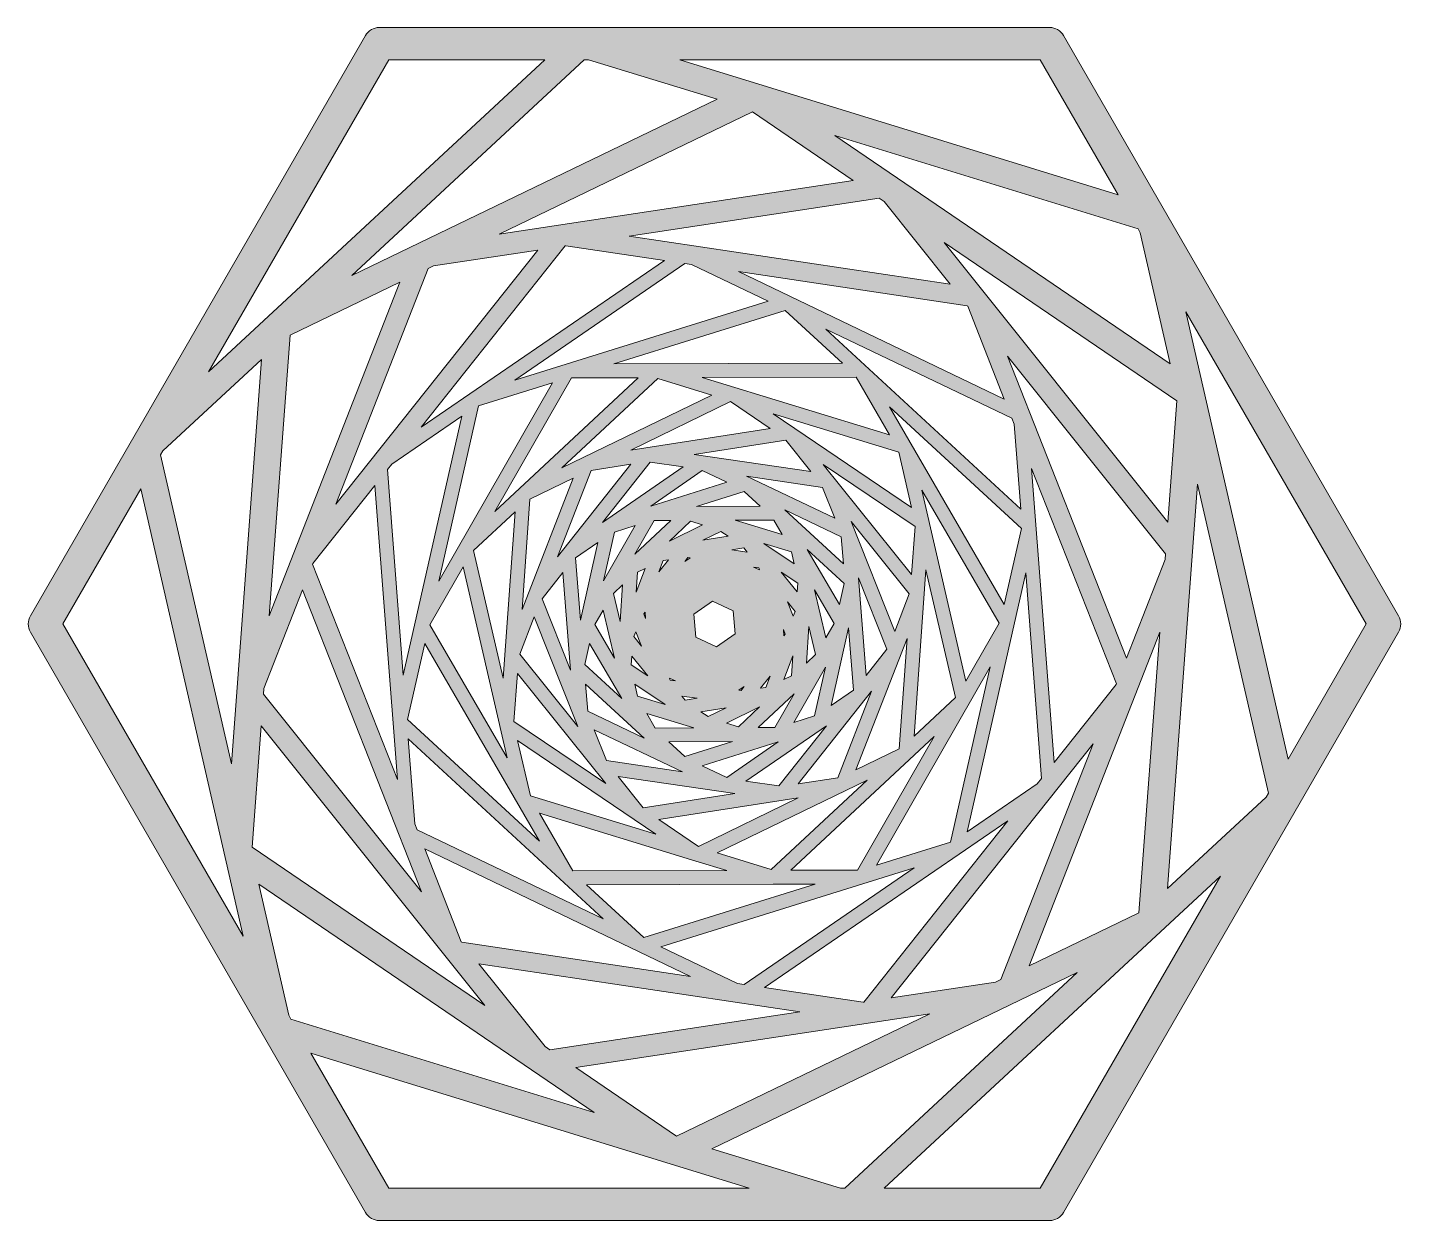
# Model space of a CAD drawing. Header units: inches. Extents: x 0.06 to 7.16, y 0.06 to 6.23.
import ezdxf

# ---------------------------------------------------------------- set-up
doc = ezdxf.new("R2010")
doc.units = ezdxf.units.IN
doc.header["$MEASUREMENT"] = 0
doc.layers.add('Layer 1', color=7, linetype='Continuous')

# ---------------------------------------------------------------- blocks, each defined once
blk = doc.blocks.new('block 2')
at = {"layer": 'Layer 1', "true_color": 0xffffff}
h = blk.add_hatch(color=7, dxfattribs=at)
h.dxf.hatch_style = 2
edge = h.paths.add_edge_path()
edge.add_spline(control_points=[(7.1499, 3.1826), (7.1499, 3.1826), (5.4166, 6.1848), (5.4166, 6.1848), (5.4017, 6.2106), (5.3742, 6.2265), (5.3444, 6.2265), (5.3444, 6.2265), (1.8778, 6.2265), (1.8778, 6.2265), (1.848, 6.2265), (1.8205, 6.2106), (1.8056, 6.1848), (1.8056, 6.1848), (0.0723, 3.1826), (0.0723, 3.1826), (0.0574, 3.1568), (0.0574, 3.125), (0.0723, 3.0992), (0.0723, 3.0992), (1.8056, 0.097), (1.8056, 0.097), (1.8205, 0.0712), (1.848, 0.0553), (1.8778, 0.0553), (1.8778, 0.0553), (5.3444, 0.0553), (5.3444, 0.0553), (5.3742, 0.0553), (5.4017, 0.0712), (5.4166, 0.097), (5.4166, 0.097), (7.1499, 3.0992), (7.1499, 3.0992), (7.1648, 3.125), (7.1648, 3.1568), (7.1499, 3.1826)], knot_values=[0, 0, 0, 0, 1, 1, 1, 2, 2, 2, 3, 3, 3, 4, 4, 4, 5, 5, 5, 6, 6, 6, 7, 7, 7, 8, 8, 8, 9, 9, 9, 10, 10, 10, 11, 11, 11, 12, 12, 12, 12], degree=3, periodic=1)
h.paths.add_polyline_path([(6.4648, 2.2459), (5.9551, 1.7726), (6.1103, 3.8646), (6.476, 2.2652)])
h.paths.add_polyline_path([(4.2629, 0.222), (3.5981, 0.4268), (5.4874, 1.3384), (4.2852, 0.222)])
h.paths.add_polyline_path([(1.4091, 1.117), (1.2541, 1.7951), (2.9883, 0.6146), (1.4203, 1.0977)])
h.paths.add_polyline_path([(0.7574, 4.0359), (1.2671, 4.5092), (1.1119, 2.4172), (0.7462, 4.0166)])
h.paths.add_polyline_path([(2.9593, 6.0598), (3.6241, 5.855), (1.7348, 4.9434), (2.937, 6.0598)])
h.paths.add_polyline_path([(4.4879, 5.3263), (4.8295, 4.8988), (3.1692, 5.1466), (4.4632, 5.3431)])
h.paths.add_polyline_path([(5.9421, 3.4743), (5.7427, 2.9647), (5.1271, 4.5265), (5.9443, 3.5041)])
h.paths.add_polyline_path([(5.0654, 1.2889), (4.5243, 1.2068), (5.5691, 2.5208), (5.0922, 1.3019)])
h.paths.add_polyline_path([(2.7344, 0.9555), (2.3927, 1.3829), (4.053, 1.1352), (2.7591, 0.9387)])
h.paths.add_polyline_path([(1.2801, 2.8075), (1.4795, 3.3171), (2.0951, 1.7553), (1.2779, 2.7777)])
h.paths.add_polyline_path([(2.8427, 5.097), (3.3528, 5.0209), (2.094, 4.1593), (2.8391, 5.0965)])
h.paths.add_polyline_path([(4.921, 4.7844), (5.1101, 4.3046), (3.7345, 4.9639), (4.9187, 4.7872)])
h.paths.add_polyline_path([(5.6894, 2.8283), (5.3684, 2.4246), (5.2516, 3.9456), (5.6907, 2.8317)])
h.paths.add_polyline_path([(4.3795, 1.1848), (3.8694, 1.2609), (5.1282, 2.1225), (4.3831, 1.1853)])
h.paths.add_polyline_path([(2.3013, 1.4974), (2.1121, 1.9772), (3.4878, 1.3178), (2.3035, 1.4945)])
h.paths.add_polyline_path([(1.9413, 3.9672), (2.3039, 4.2154), (2.0015, 2.877), (1.9199, 3.9403)])
h.paths.add_polyline_path([(3.4918, 5.0002), (3.8881, 4.8102), (2.5778, 4.4029), (3.4578, 5.0052)])
h.paths.add_polyline_path([(5.1617, 4.1738), (5.1953, 3.7357), (4.1874, 4.6668), (5.149, 4.2059)])
h.paths.add_polyline_path([(5.2809, 2.3145), (4.9183, 2.0664), (5.2207, 3.4048), (5.3024, 2.3415)])
h.paths.add_polyline_path([(3.7304, 1.2816), (3.3341, 1.4716), (4.6445, 1.8789), (3.7644, 1.2765)])
h.paths.add_polyline_path([(4.9118, 2.846), (4.6835, 3.8329), (5.0832, 3.1447)])
h.paths.add_polyline_path([(4.6306, 3.3972), (4.1736, 3.9659), (4.6483, 3.6446)])
h.paths.add_polyline_path([(4.3297, 2.7987), (4.2143, 2.7193), (4.3041, 3.1217)])
h.paths.add_polyline_path([(2.8925, 3.4831), (3.0079, 3.5625), (2.9181, 3.1601)])
h.paths.add_polyline_path([(3.5043, 3.1911), (3.6012, 3.2585), (3.708, 3.2083), (3.7179, 3.0907), (3.6211, 3.0233), (3.5142, 3.0735)])
h.paths.add_polyline_path([(3.8135, 3.4355), (3.8399, 3.4317), (3.8442, 3.421)])
h.paths.add_polyline_path([(3.4087, 2.8463), (3.3823, 2.8501), (3.378, 2.8608)])
h.paths.add_polyline_path([(3.7371, 2.799), (3.7651, 2.8183), (3.7486, 2.7973)])
h.paths.add_polyline_path([(3.9702, 3.0791), (3.9675, 3.1129), (3.9774, 3.0882)])
h.paths.add_polyline_path([(3.7007, 3.5247), (3.7628, 3.5345), (3.7798, 3.5133)])
h.paths.add_polyline_path([(3.4851, 3.4828), (3.4572, 3.4635), (3.4736, 3.4844)])
h.paths.add_polyline_path([(3.252, 3.2027), (3.2548, 3.1689), (3.2449, 3.1936)])
h.paths.add_polyline_path([(3.5215, 2.7571), (3.4595, 2.7473), (3.4424, 2.7684)])
h.paths.add_polyline_path([(3.8493, 2.8086), (3.8987, 2.8714), (3.8761, 2.8128)])
h.paths.add_polyline_path([(4.018, 3.181), (3.9883, 3.2552), (4.0278, 3.2064)])
h.paths.add_polyline_path([(3.5512, 3.5743), (3.6442, 3.6198), (3.6813, 3.5948)])
h.paths.add_polyline_path([(3.3729, 3.4732), (3.3235, 3.4104), (3.3461, 3.469)])
h.paths.add_polyline_path([(3.2042, 3.1008), (3.2339, 3.0266), (3.1945, 3.0754)])
h.paths.add_polyline_path([(3.671, 2.7074), (3.5781, 2.662), (3.5409, 2.687)])
h.paths.add_polyline_path([(3.9691, 2.8532), (4.0164, 2.976), (4.0093, 2.8728)])
h.paths.add_polyline_path([(4.0393, 3.3071), (3.9566, 3.4095), (4.0423, 3.3517)])
h.paths.add_polyline_path([(3.378, 3.57), (3.4868, 3.6721), (3.5485, 3.6534)])
h.paths.add_polyline_path([(3.2531, 3.4286), (3.2058, 3.3058), (3.2129, 3.409)])
h.paths.add_polyline_path([(3.183, 2.9747), (3.2657, 2.8723), (3.1799, 2.9301)])
h.paths.add_polyline_path([(3.8442, 2.7117), (3.7354, 2.6097), (3.6737, 2.6284)])
h.paths.add_polyline_path([(4.0863, 2.9388), (4.0993, 3.1282), (4.1333, 2.983)])
h.paths.add_polyline_path([(4.0237, 3.4513), (3.8662, 3.5573), (4.009, 3.5142)])
h.paths.add_polyline_path([(3.1992, 3.5014), (3.2987, 3.6757), (3.3855, 3.6761)])
h.paths.add_polyline_path([(3.136, 3.343), (3.1229, 3.1535), (3.0889, 3.2988)])
h.paths.add_polyline_path([(3.1985, 2.8305), (3.356, 2.7244), (3.2132, 2.7676)])
h.paths.add_polyline_path([(4.023, 2.7804), (3.9235, 2.6061), (3.8367, 2.6057)])
h.paths.add_polyline_path([(4.1874, 3.0687), (4.1292, 3.3174), (4.2305, 3.1441)])
h.paths.add_polyline_path([(3.9618, 3.6039), (3.7174, 3.6778), (3.918, 3.6788)])
h.paths.add_polyline_path([(3.0376, 3.3637), (3.0939, 3.6162), (3.2007, 3.6497)])
h.paths.add_polyline_path([(3.0348, 3.2131), (3.093, 2.9644), (2.9918, 3.1377)])
h.paths.add_polyline_path([(3.2604, 2.6779), (3.5049, 2.604), (3.3042, 2.6029)])
h.paths.add_polyline_path([(4.1847, 2.918), (4.1283, 2.6656), (4.0215, 2.6321)])
h.paths.add_polyline_path([(4.2569, 3.2419), (4.0909, 3.5262), (4.2813, 3.3512)])
h.paths.add_polyline_path([(3.8465, 3.7507), (3.5173, 3.749), (3.7641, 3.8264)])
h.paths.add_polyline_path([(2.9653, 3.0399), (3.1314, 2.7556), (2.9409, 2.9306)])
h.paths.add_polyline_path([(3.3757, 2.5311), (3.705, 2.5328), (3.4581, 2.4553)])
h.paths.add_polyline_path([(3.9743, 3.7314), (4.2668, 3.5922), (4.2778, 3.4524)])
h.paths.add_polyline_path([(3.6747, 3.8741), (3.2813, 3.7507), (3.5481, 3.9343)])
h.paths.add_polyline_path([(2.9444, 2.8293), (3.2479, 2.5504), (2.9555, 2.6896)])
h.paths.add_polyline_path([(3.5476, 2.4077), (3.9409, 2.5311), (3.6741, 2.3475)])
h.paths.add_polyline_path([(3.777, 3.9054), (4.1701, 3.8477), (4.2336, 3.6879)])
h.paths.add_polyline_path([(3.032, 3.6667), (3.2785, 3.9784), (3.4486, 3.9535)])
h.paths.add_polyline_path([(2.8261, 3.4065), (2.8661, 2.9023), (2.7195, 3.2716)])
h.paths.add_polyline_path([(2.9886, 2.5938), (3.4453, 2.3764), (3.0521, 2.4341)])
h.paths.add_polyline_path([(4.1902, 2.615), (3.9437, 2.3033), (3.7736, 2.3283)])
h.paths.add_polyline_path([(4.3961, 2.8753), (4.3561, 3.3795), (4.5028, 3.0102)])
h.paths.add_polyline_path([(3.5057, 4.0181), (3.9801, 4.0914), (4.1102, 3.9295)])
h.paths.add_polyline_path([(2.7987, 3.4882), (2.9724, 3.9357), (3.1777, 3.9675)])
h.paths.add_polyline_path([(2.6786, 3.1788), (2.9041, 2.611), (2.6034, 2.9852)])
h.paths.add_polyline_path([(3.7166, 2.2637), (3.2421, 2.1904), (3.112, 2.3523)])
h.paths.add_polyline_path([(4.4235, 2.7936), (4.2498, 2.346), (4.0445, 2.3143)])
h.paths.add_polyline_path([(4.5436, 3.1029), (4.3181, 3.6708), (4.6188, 3.2966)])
h.paths.add_polyline_path([(3.1779, 4.0406), (3.6935, 4.291), (3.8988, 4.1519)])
h.paths.add_polyline_path([(2.6154, 3.2155), (2.6563, 3.7873), (2.8794, 3.8956)])
h.paths.add_polyline_path([(2.5917, 2.8845), (3.0486, 2.3159), (2.5739, 2.6372)])
h.paths.add_polyline_path([(4.0444, 2.2412), (3.5288, 1.9908), (3.3234, 2.1298)])
h.paths.add_polyline_path([(4.6069, 3.0663), (4.5659, 2.4945), (4.3429, 2.3862)])
h.paths.add_polyline_path([(3.9153, 4.228), (4.5638, 4.0301), (4.6299, 3.7443)])
h.paths.add_polyline_path([(2.8218, 3.9479), (3.3174, 4.4105), (3.598, 4.3249)])
h.paths.add_polyline_path([(2.5176, 2.8608), (2.3647, 3.5213), (2.5792, 3.7215)])
h.paths.add_polyline_path([(3.3069, 2.0538), (2.6585, 2.2517), (2.5923, 2.5375)])
h.paths.add_polyline_path([(4.4004, 2.3339), (3.9048, 1.8713), (3.6243, 1.9569)])
h.paths.add_polyline_path([(4.7047, 3.421), (4.8575, 2.7605), (4.6431, 2.5603)])
h.paths.add_polyline_path([(3.548, 4.4156), (4.3439, 4.4177), (4.5168, 4.1199)])
h.paths.add_polyline_path([(2.4756, 3.7236), (2.8718, 4.4139), (3.2161, 4.4148)])
h.paths.add_polyline_path([(2.3104, 3.4358), (2.5387, 2.4488), (2.139, 3.1371)])
edge = h.paths.add_edge_path()
edge.add_spline(control_points=[(3.5153, 1.9147), (3.5153, 1.9147), (3.5153, 1.9147), (3.5153, 1.9147), (3.5153, 1.9147), (3.6743, 1.8661), (3.6743, 1.8661), (3.6743, 1.8661), (2.8783, 1.8641), (2.8783, 1.8641), (2.8783, 1.8641), (2.7054, 2.1619), (2.7054, 2.1619), (2.7054, 2.1619), (3.5153, 1.9147), (3.5153, 1.9147)], knot_values=[0, 0, 0, 0, 1, 1, 1, 2, 2, 2, 3, 3, 3, 4, 4, 4, 5, 5, 5, 5], degree=3, periodic=1)
h.paths.add_polyline_path([(4.7467, 2.5582), (4.3505, 1.8679), (4.0061, 1.867)])
h.paths.add_polyline_path([(5.0368, 2.9188), (4.8322, 2.0129), (4.4485, 1.8936)])
h.paths.add_polyline_path([(5.11, 3.2424), (4.5163, 4.2646), (5.1985, 3.6344)])
h.paths.add_polyline_path([(3.0906, 4.4867), (3.9774, 4.7624), (4.2726, 4.4897)])
h.paths.add_polyline_path([(2.1854, 3.363), (2.39, 4.2689), (2.7737, 4.3882)])
h.paths.add_polyline_path([(2.1123, 3.0393), (2.7059, 2.0172), (2.0237, 2.6474)])
edge = h.paths.add_edge_path()
edge.add_spline(control_points=[(3.9142, 1.7945), (3.9142, 1.7945), (3.9142, 1.7945), (3.9142, 1.7945), (3.9142, 1.7945), (3.9143, 1.7945), (3.9143, 1.7945), (3.9143, 1.7945), (4.1316, 1.7951), (4.1316, 1.7951), (4.1316, 1.7951), (3.2448, 1.5194), (3.2448, 1.5194), (3.2448, 1.5194), (2.9496, 1.7921), (2.9496, 1.7921), (2.9496, 1.7921), (3.9142, 1.7945), (3.9142, 1.7945)], knot_values=[0, 0, 0, 0, 1, 1, 1, 2, 2, 2, 3, 3, 3, 4, 4, 4, 5, 5, 5, 6, 6, 6, 6], degree=3, periodic=1)
h.paths.add_polyline_path([(3.0349, 1.615), (2.0732, 2.0759), (2.0606, 2.108), (2.0269, 2.5461)])
h.paths.add_polyline_path([(1.8538, 3.8572), (1.9706, 2.3362), (1.5315, 3.4501), (1.5328, 3.4535)])
h.paths.add_polyline_path([(1.6532, 3.761), (2.13, 4.9799), (2.1569, 4.9929), (2.6979, 5.075)])
h.paths.add_polyline_path([(1.3081, 3.1838), (1.4158, 4.6353), (1.9829, 4.9089)])
h.paths.add_polyline_path([(1.2658, 2.6149), (2.4224, 1.1679), (1.2192, 1.9869)])
h.paths.add_polyline_path([(4.7254, 1.1249), (3.4146, 0.4925), (2.8941, 0.8468)])
h.paths.add_polyline_path([(5.9142, 3.098), (5.8065, 1.6465), (5.2393, 1.3728)])
h.paths.add_polyline_path([(5.9564, 3.6669), (4.7999, 5.1139), (6.003, 4.2949)])
h.paths.add_polyline_path([(2.4968, 5.1569), (3.8076, 5.7893), (4.3282, 5.435)])
h.paths.add_polyline_path([(4.234, 5.6671), (5.8019, 5.1841), (5.8131, 5.1648), (5.9681, 4.4867)])
h.paths.add_polyline_path([(5.6998, 5.3609), (3.4311, 6.0598), (5.2963, 6.0598)])
h.paths.add_polyline_path([(1.9259, 6.0598), (2.7329, 6.0598), (0.9933, 4.4444)])
h.paths.add_polyline_path([(0.6442, 3.8398), (1.1733, 1.5256), (0.2407, 3.1409)])
h.paths.add_polyline_path([(1.5224, 0.9209), (3.7911, 0.222), (1.9259, 0.222)])
h.paths.add_polyline_path([(5.2963, 0.222), (4.4893, 0.222), (6.229, 1.8373)])
h.paths.add_polyline_path([(6.578, 2.442), (6.049, 4.7562), (6.9816, 3.1409)])
at = {"layer": 'Layer 1', "lineweight": 0}
for points in [[(1.9259, 6.0598), (2.7329, 6.0598), (0.9933, 4.4444), (1.9259, 6.0598)], [(2.9593, 6.0598), (3.6241, 5.855), (1.7348, 4.9434), (2.937, 6.0598), (2.9593, 6.0598)], [(5.6998, 5.3609), (3.4311, 6.0598), (5.2963, 6.0598), (5.6998, 5.3609)], [(2.4968, 5.1569), (3.8076, 5.7893), (4.3282, 5.435), (2.4968, 5.1569)], [(4.234, 5.6671), (5.8019, 5.1841), (5.8131, 5.1648), (5.9681, 4.4867), (4.234, 5.6671)], [(4.4879, 5.3263), (4.8295, 4.8988), (3.1692, 5.1466), (4.4632, 5.3431), (4.4879, 5.3263)], [(1.6532, 3.761), (2.13, 4.9799), (2.1569, 4.9929), (2.6979, 5.075), (1.6532, 3.761)], [(2.8427, 5.097), (3.3528, 5.0209), (2.094, 4.1593), (2.8391, 5.0965), (2.8427, 5.097)], [(5.9564, 3.6669), (4.7999, 5.1139), (6.003, 4.2949), (5.9564, 3.6669)], [(3.4918, 5.0002), (3.8881, 4.8102), (2.5778, 4.4029), (3.4578, 5.0052), (3.4918, 5.0002)], [(1.3081, 3.1838), (1.4158, 4.6353), (1.9829, 4.9089), (1.3081, 3.1838)], [(4.921, 4.7844), (5.1101, 4.3046), (3.7345, 4.9639), (4.9187, 4.7872), (4.921, 4.7844)], [(3.0906, 4.4867), (3.9774, 4.7624), (4.2726, 4.4897), (3.0906, 4.4867)], [(6.578, 2.442), (6.049, 4.7562), (6.9816, 3.1409), (6.578, 2.442)], [(5.1617, 4.1738), (5.1953, 3.7357), (4.1874, 4.6668), (5.149, 4.2059), (5.1617, 4.1738)], [(0.7574, 4.0359), (1.2671, 4.5092), (1.1119, 2.4172), (0.7462, 4.0166), (0.7574, 4.0359)], [(5.9421, 3.4743), (5.7427, 2.9647), (5.1271, 4.5265), (5.9443, 3.5041), (5.9421, 3.4743)], [(2.4756, 3.7236), (2.8718, 4.4139), (3.2161, 4.4148), (2.4756, 3.7236)], [(2.8218, 3.9479), (3.3174, 4.4105), (3.598, 4.3249), (2.8218, 3.9479)], [(3.548, 4.4156), (4.3439, 4.4177), (4.5168, 4.1199), (3.548, 4.4156)], [(2.1854, 3.363), (2.39, 4.2689), (2.7737, 4.3882), (2.1854, 3.363)], [(3.1779, 4.0406), (3.6935, 4.291), (3.8988, 4.1519), (3.1779, 4.0406)], [(5.11, 3.2424), (4.5163, 4.2646), (5.1985, 3.6344), (5.11, 3.2424)], [(1.9413, 3.9672), (2.3039, 4.2154), (2.0015, 2.877), (1.9199, 3.9403), (1.9413, 3.9672)], [(3.9153, 4.228), (4.5638, 4.0301), (4.6299, 3.7443), (3.9153, 4.228)], [(3.5057, 4.0181), (3.9801, 4.0914), (4.1102, 3.9295), (3.5057, 4.0181)], [(2.7987, 3.4882), (2.9724, 3.9357), (3.1777, 3.9675), (2.7987, 3.4882)], [(3.032, 3.6667), (3.2785, 3.9784), (3.4486, 3.9535), (3.032, 3.6667)], [(3.6747, 3.8741), (3.2813, 3.7507), (3.5481, 3.9343), (3.6747, 3.8741)], [(4.6306, 3.3972), (4.1736, 3.9659), (4.6483, 3.6446), (4.6306, 3.3972)], [(5.6894, 2.8283), (5.3684, 2.4246), (5.2516, 3.9456), (5.6907, 2.8317), (5.6894, 2.8283)], [(0.6442, 3.8398), (1.1733, 1.5256), (0.2407, 3.1409), (0.6442, 3.8398)], [(1.8538, 3.8572), (1.9706, 2.3362), (1.5315, 3.4501), (1.5328, 3.4535), (1.8538, 3.8572)], [(2.6154, 3.2155), (2.6563, 3.7873), (2.8794, 3.8956), (2.6154, 3.2155)], [(3.777, 3.9054), (4.1701, 3.8477), (4.2336, 3.6879), (3.777, 3.9054)], [(6.4648, 2.2459), (5.9551, 1.7726), (6.1103, 3.8646), (6.476, 2.2652), (6.4648, 2.2459)], [(3.8465, 3.7507), (3.5173, 3.749), (3.7641, 3.8264), (3.8465, 3.7507)], [(4.9118, 2.846), (4.6835, 3.8329), (5.0832, 3.1447), (4.9118, 2.846)], [(2.5176, 2.8608), (2.3647, 3.5213), (2.5792, 3.7215), (2.5176, 2.8608)], [(3.9743, 3.7314), (4.2668, 3.5922), (4.2778, 3.4524), (3.9743, 3.7314)], [(3.0376, 3.3637), (3.0939, 3.6162), (3.2007, 3.6497), (3.0376, 3.3637)], [(3.1992, 3.5014), (3.2987, 3.6757), (3.3855, 3.6761), (3.1992, 3.5014)], [(3.378, 3.57), (3.4868, 3.6721), (3.5485, 3.6534), (3.378, 3.57)], [(3.9618, 3.6039), (3.7174, 3.6778), (3.918, 3.6788), (3.9618, 3.6039)], [(4.5436, 3.1029), (4.3181, 3.6708), (4.6188, 3.2966), (4.5436, 3.1029)], [(2.8925, 3.4831), (3.0079, 3.5625), (2.9181, 3.1601), (2.8925, 3.4831)], [(3.5512, 3.5743), (3.6442, 3.6198), (3.6813, 3.5948), (3.5512, 3.5743)], [(4.0237, 3.4513), (3.8662, 3.5573), (4.009, 3.5142), (4.0237, 3.4513)], [(3.4851, 3.4828), (3.4572, 3.4635), (3.4736, 3.4844), (3.4851, 3.4828)], [(3.7007, 3.5247), (3.7628, 3.5345), (3.7798, 3.5133), (3.7007, 3.5247)], [(4.2569, 3.2419), (4.0909, 3.5262), (4.2813, 3.3512), (4.2569, 3.2419)], [(2.3104, 3.4358), (2.5387, 2.4488), (2.139, 3.1371), (2.3104, 3.4358)], [(3.2531, 3.4286), (3.2058, 3.3058), (3.2129, 3.409), (3.2531, 3.4286)], [(3.3729, 3.4732), (3.3235, 3.4104), (3.3461, 3.469), (3.3729, 3.4732)], [(3.8135, 3.4355), (3.8399, 3.4317), (3.8442, 3.421), (3.8135, 3.4355)], [(4.7047, 3.421), (4.8575, 2.7605), (4.6431, 2.5603), (4.7047, 3.421)], [(2.8261, 3.4065), (2.8661, 2.9023), (2.7195, 3.2716), (2.8261, 3.4065)], [(3.136, 3.343), (3.1229, 3.1535), (3.0889, 3.2988), (3.136, 3.343)], [(4.0393, 3.3071), (3.9566, 3.4095), (4.0423, 3.3517), (4.0393, 3.3071)], [(4.3961, 2.8753), (4.3561, 3.3795), (4.5028, 3.0102), (4.3961, 2.8753)], [(5.2809, 2.3145), (4.9183, 2.0664), (5.2207, 3.4048), (5.3024, 2.3415), (5.2809, 2.3145)], [(1.2801, 2.8075), (1.4795, 3.3171), (2.0951, 1.7553), (1.2779, 2.7777), (1.2801, 2.8075)], [(4.1874, 3.0687), (4.1292, 3.3174), (4.2305, 3.1441), (4.1874, 3.0687)], [(3.0348, 3.2131), (3.093, 2.9644), (2.9918, 3.1377), (3.0348, 3.2131)], [(3.252, 3.2027), (3.2548, 3.1689), (3.2449, 3.1936), (3.252, 3.2027)], [(3.5043, 3.1911), (3.6012, 3.2585), (3.708, 3.2083), (3.7179, 3.0907), (3.6211, 3.0233), (3.5142, 3.0735), (3.5043, 3.1911)], [(4.018, 3.181), (3.9883, 3.2552), (4.0278, 3.2064), (4.018, 3.181)], [(2.6786, 3.1788), (2.9041, 2.611), (2.6034, 2.9852), (2.6786, 3.1788)], [(4.0863, 2.9388), (4.0993, 3.1282), (4.1333, 2.983), (4.0863, 2.9388)], [(3.2042, 3.1008), (3.2339, 3.0266), (3.1945, 3.0754), (3.2042, 3.1008)], [(3.9702, 3.0791), (3.9675, 3.1129), (3.9774, 3.0882), (3.9702, 3.0791)], [(4.3297, 2.7987), (4.2143, 2.7193), (4.3041, 3.1217), (4.3297, 2.7987)], [(4.6069, 3.0663), (4.5659, 2.4945), (4.3429, 2.3862), (4.6069, 3.0663)], [(5.9142, 3.098), (5.8065, 1.6465), (5.2393, 1.3728), (5.9142, 3.098)], [(2.1123, 3.0393), (2.7059, 2.0172), (2.0237, 2.6474), (2.1123, 3.0393)], [(2.9653, 3.0399), (3.1314, 2.7556), (2.9409, 2.9306), (2.9653, 3.0399)], [(3.183, 2.9747), (3.2657, 2.8723), (3.1799, 2.9301), (3.183, 2.9747)], [(3.9691, 2.8532), (4.0164, 2.976), (4.0093, 2.8728), (3.9691, 2.8532)], [(4.1847, 2.918), (4.1283, 2.6656), (4.0215, 2.6321), (4.1847, 2.918)], [(5.0368, 2.9188), (4.8322, 2.0129), (4.4485, 1.8936), (5.0368, 2.9188)], [(2.5917, 2.8845), (3.0486, 2.3159), (2.5739, 2.6372), (2.5917, 2.8845)], [(3.4087, 2.8463), (3.3823, 2.8501), (3.378, 2.8608), (3.4087, 2.8463)], [(3.8493, 2.8086), (3.8987, 2.8714), (3.8761, 2.8128), (3.8493, 2.8086)], [(2.9444, 2.8293), (3.2479, 2.5504), (2.9555, 2.6896), (2.9444, 2.8293)], [(3.1985, 2.8305), (3.356, 2.7244), (3.2132, 2.7676), (3.1985, 2.8305)], [(3.7371, 2.799), (3.7651, 2.8183), (3.7486, 2.7973), (3.7371, 2.799)], [(4.023, 2.7804), (3.9235, 2.6061), (3.8367, 2.6057), (4.023, 2.7804)], [(4.4235, 2.7936), (4.2498, 2.346), (4.0445, 2.3143), (4.4235, 2.7936)], [(3.5215, 2.7571), (3.4595, 2.7473), (3.4424, 2.7684), (3.5215, 2.7571)], [(3.671, 2.7074), (3.5781, 2.662), (3.5409, 2.687), (3.671, 2.7074)], [(3.8442, 2.7117), (3.7354, 2.6097), (3.6737, 2.6284), (3.8442, 2.7117)], [(3.2604, 2.6779), (3.5049, 2.604), (3.3042, 2.6029), (3.2604, 2.6779)], [(1.2658, 2.6149), (2.4224, 1.1679), (1.2192, 1.9869), (1.2658, 2.6149)], [(2.9886, 2.5938), (3.4453, 2.3764), (3.0521, 2.4341), (2.9886, 2.5938)], [(4.1902, 2.615), (3.9437, 2.3033), (3.7736, 2.3283), (4.1902, 2.615)], [(3.0349, 1.615), (2.0732, 2.0759), (2.0606, 2.108), (2.0269, 2.5461), (3.0349, 1.615)], [(3.3069, 2.0538), (2.6585, 2.2517), (2.5923, 2.5375), (3.3069, 2.0538)], [(3.3757, 2.5311), (3.705, 2.5328), (3.4581, 2.4553), (3.3757, 2.5311)], [(3.5476, 2.4077), (3.9409, 2.5311), (3.6741, 2.3475), (3.5476, 2.4077)], [(4.7467, 2.5582), (4.3505, 1.8679), (4.0061, 1.867), (4.7467, 2.5582)], [(5.0654, 1.2889), (4.5243, 1.2068), (5.5691, 2.5208), (5.0922, 1.3019), (5.0654, 1.2889)], [(3.7166, 2.2637), (3.2421, 2.1904), (3.112, 2.3523), (3.7166, 2.2637)], [(4.4004, 2.3339), (3.9048, 1.8713), (3.6243, 1.9569), (4.4004, 2.3339)], [(4.0444, 2.2412), (3.5288, 1.9908), (3.3234, 2.1298), (4.0444, 2.2412)], [(4.3795, 1.1848), (3.8694, 1.2609), (5.1282, 2.1225), (4.3831, 1.1853), (4.3795, 1.1848)], [(2.3013, 1.4974), (2.1121, 1.9772), (3.4878, 1.3178), (2.3035, 1.4945), (2.3013, 1.4974)], [(3.7304, 1.2816), (3.3341, 1.4716), (4.6445, 1.8789), (3.7644, 1.2765), (3.7304, 1.2816)], [(1.4091, 1.117), (1.2541, 1.7951), (2.9883, 0.6146), (1.4203, 1.0977), (1.4091, 1.117)], [(5.2963, 0.222), (4.4893, 0.222), (6.229, 1.8373), (5.2963, 0.222)], [(2.7344, 0.9555), (2.3927, 1.3829), (4.053, 1.1352), (2.7591, 0.9387), (2.7344, 0.9555)], [(4.2629, 0.222), (3.5981, 0.4268), (5.4874, 1.3384), (4.2852, 0.222), (4.2629, 0.222)], [(4.7254, 1.1249), (3.4146, 0.4925), (2.8941, 0.8468), (4.7254, 1.1249)], [(1.5224, 0.9209), (3.7911, 0.222), (1.9259, 0.222), (1.5224, 0.9209)]]:
    blk.add_lwpolyline(points, dxfattribs=at)
for points, knots in [([(7.1499, 3.1826), (7.1499, 3.1826), (5.4166, 6.1848), (5.4166, 6.1848), (5.4017, 6.2106), (5.3742, 6.2265), (5.3444, 6.2265), (5.3444, 6.2265), (1.8778, 6.2265), (1.8778, 6.2265), (1.848, 6.2265), (1.8205, 6.2106), (1.8056, 6.1848), (1.8056, 6.1848), (0.0723, 3.1826), (0.0723, 3.1826), (0.0574, 3.1568), (0.0574, 3.125), (0.0723, 3.0992), (0.0723, 3.0992), (1.8056, 0.097), (1.8056, 0.097), (1.8205, 0.0712), (1.848, 0.0553), (1.8778, 0.0553), (1.8778, 0.0553), (5.3444, 0.0553), (5.3444, 0.0553), (5.3742, 0.0553), (5.4017, 0.0712), (5.4166, 0.097), (5.4166, 0.097), (7.1499, 3.0992), (7.1499, 3.0992), (7.1648, 3.125), (7.1648, 3.1568), (7.1499, 3.1826)], [0, 0, 0, 0, 1, 1, 1, 2, 2, 2, 3, 3, 3, 4, 4, 4, 5, 5, 5, 6, 6, 6, 7, 7, 7, 8, 8, 8, 9, 9, 9, 10, 10, 10, 11, 11, 11, 12, 12, 12, 12]), ([(3.5153, 1.9147), (3.5153, 1.9147), (3.5153, 1.9147), (3.5153, 1.9147), (3.5153, 1.9147), (3.6743, 1.8661), (3.6743, 1.8661), (3.6743, 1.8661), (2.8783, 1.8641), (2.8783, 1.8641), (2.8783, 1.8641), (2.7054, 2.1619), (2.7054, 2.1619), (2.7054, 2.1619), (3.5153, 1.9147), (3.5153, 1.9147)], [0, 0, 0, 0, 1, 1, 1, 2, 2, 2, 3, 3, 3, 4, 4, 4, 5, 5, 5, 5]), ([(3.9142, 1.7945), (3.9142, 1.7945), (3.9142, 1.7945), (3.9142, 1.7945), (3.9142, 1.7945), (3.9143, 1.7945), (3.9143, 1.7945), (3.9143, 1.7945), (4.1316, 1.7951), (4.1316, 1.7951), (4.1316, 1.7951), (3.2448, 1.5194), (3.2448, 1.5194), (3.2448, 1.5194), (2.9496, 1.7921), (2.9496, 1.7921), (2.9496, 1.7921), (3.9142, 1.7945), (3.9142, 1.7945)], [0, 0, 0, 0, 1, 1, 1, 2, 2, 2, 3, 3, 3, 4, 4, 4, 5, 5, 5, 6, 6, 6, 6])]:
    blk.add_open_spline(points, degree=3, knots=knots, dxfattribs=at)

msp = doc.modelspace()

# ---------------------------------------------------------------- block references
at = {"layer": 'Layer 1'}
msp.add_blockref('block 2', (0, 0), dxfattribs=at)

doc.saveas('drawing.dxf')
